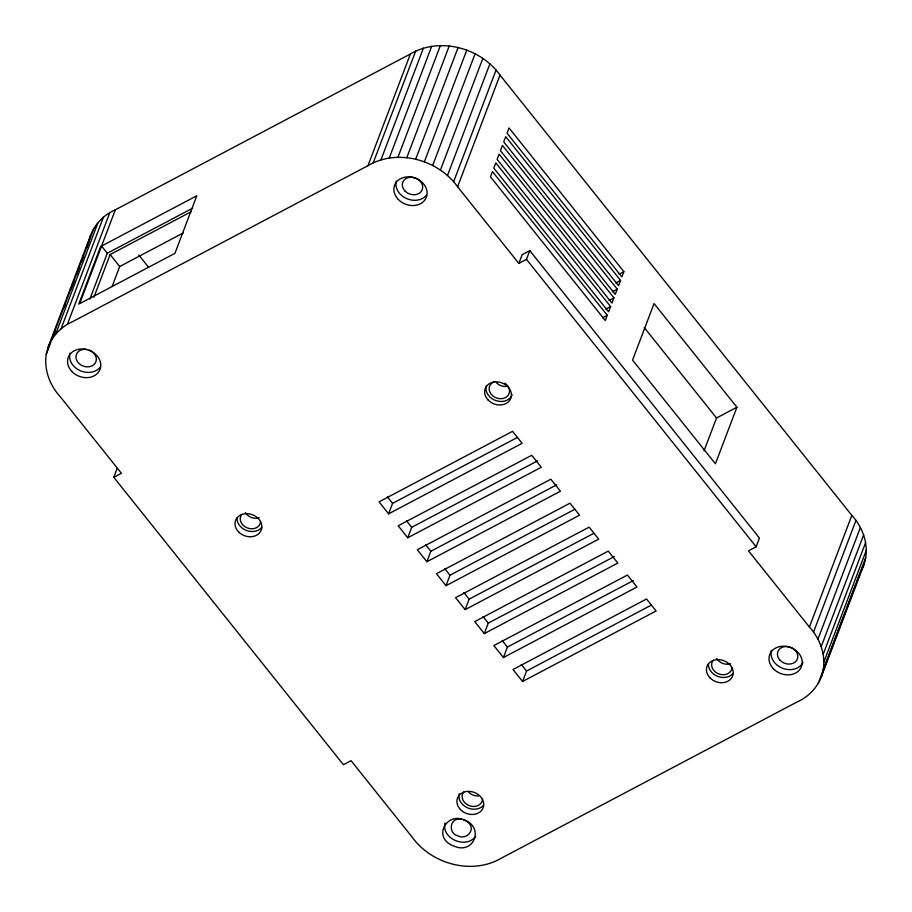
<?xml version="1.0" encoding="UTF-8"?>
<svg xmlns="http://www.w3.org/2000/svg" width="912" height="912" viewBox="0 0 912 912"><rect width="100%" height="100%" fill="white"/><g stroke="black" fill="none" stroke-linecap="round" stroke-linejoin="round"><path stroke-width="1.37" d="M46.273 354.289C43.833 369.622 49.818 385.366 60.181 396.629L121.421 473.282L113.783 477.318L343.436 764.735L351.074 760.699L411.985 836.92C431.319 864.143 472.279 875.452 501.6 858.01L796.666 702.194C807.872 697.361 817.118 688.081 821.416 676.601L863.835 564.916C869.934 547.793 863.903 528.367 851.819 515.371L500.015 75.08C480.681 47.857 439.721 36.548 410.4 53.99L115.334 209.806C104.128 214.639 94.882 223.919 90.584 235.399L48.165 347.084L46.273 354.289L50.81 342.319M821.416 676.601C827.515 659.479 821.473 640.042 809.4 627.057L748.49 550.837L756.139 546.801L759.457 538.069L529.792 250.652L522.154 254.687L518.837 263.408L457.596 186.766C438.25 159.543 397.29 148.234 367.969 165.676L72.914 321.491C61.697 326.325 52.463 335.593 48.165 347.084M444.976 823C441.18 838.96 466.613 849.471 475.688 836.144M88.692 242.603L90.584 235.399M51.3 340.324L93.731 228.65M53.842 334.339L55.358 330.361M63.943 307.754L65.459 303.764M71.011 289.138L74.556 279.836M76.574 274.512L79.093 267.866M81.111 262.542L83.642 255.896M86.674 247.927L88.19 243.937M55.632 334.18L98.051 222.494M61.047 328.776L103.466 217.09M67.442 324.216L109.862 212.53M78.74 304.141L100.616 246.559L196.81 195.761L174.933 253.342L79.686 303.639L115.334 209.806M89.9 299.045L107.308 253.24L192.523 208.244M93.936 297.164L110.124 254.539L191.144 211.755M112.108 286.493L119.689 266.521L183.266 232.948M113.783 477.318L117.089 468.586M367.969 165.676L410.4 53.99M373.259 162.724L415.69 51.038M380.977 159.828L423.407 48.142M389.264 158.004L431.684 46.318M397.928 157.286L440.348 45.6M406.786 157.696L449.217 46.01M415.667 159.212L458.086 47.538M424.354 161.823L466.773 50.137M432.664 165.46L475.095 53.774M440.439 170.042L482.858 58.357M447.484 175.48L489.915 63.794M453.674 181.636L496.094 69.95M457.596 186.766L500.015 75.08M388.603 513.832L522.143 443.312L512.578 431.33L379.039 501.851L388.603 513.832L392.582 503.356L517.309 437.498M407.744 537.784L541.283 467.263L531.719 455.282L398.179 525.802L407.744 537.784L411.722 527.307L537.704 460.788M518.837 263.408L526.475 259.373L529.792 250.652M426.884 561.735L560.424 491.215L550.848 479.233L417.308 549.754L426.884 561.735L430.863 551.258L556.844 484.739M446.014 585.686L579.565 515.166L569.989 503.185L436.449 573.705L446.014 585.686L449.992 575.221L574.72 509.352M465.154 609.638L598.694 539.117L589.129 527.136L455.59 597.668L465.154 609.638L469.133 599.173L593.86 533.303M484.295 633.589L617.834 563.069L608.27 551.099L474.73 621.619L484.295 633.589L488.273 623.124L614.255 556.594M607.301 315.301L605.306 320.534L490.474 176.825L492.469 171.593L607.301 315.301L602.501 317.832M610.607 306.58L608.623 311.813L493.791 168.104L495.786 162.872L610.607 306.58L605.819 309.111M613.924 297.848L611.941 303.092L497.108 159.372L499.092 154.139L613.924 297.848L609.125 300.39M617.242 289.127L615.247 294.359L500.426 150.651L502.409 145.418L617.242 289.127L612.442 291.658M620.559 280.406L618.564 285.638L503.732 141.93L505.727 136.686L620.559 280.406L615.76 282.937M623.865 271.673L621.881 276.917L507.049 133.198L509.044 127.965L623.865 271.673L619.077 274.204M503.435 657.541L636.975 587.02L627.41 575.05L493.859 645.571L503.435 657.541L507.414 647.075L633.395 580.545M522.576 681.492L656.116 610.972L646.54 599.002L513 669.522L522.576 681.492L526.555 671.027L651.271 605.158M704.03 450.881L716.524 417.992L736.907 407.231L654.052 303.548L632.563 360.115L715.418 463.798L736.907 407.231M809.4 627.057L851.819 515.371M813.561 632.05L855.98 520.364M817.973 639.152L860.404 527.467M821.21 646.597L863.641 534.911M823.205 654.223L865.636 542.549M823.912 661.884L866.332 550.198M823.308 669.397L865.727 557.711M818.269 683.35L845.549 611.553M846.553 608.897L855.65 584.968M856.653 582.312L860.187 572.998M861.224 570.547L863.835 564.916M461.518 819.272C450.175 816.479 447.199 833.283 458.018 835.894C466.135 840.374 476.132 829.795 468.586 822.898M463.592 819.82C484.751 826.283 474.377 855.091 454.096 846.154C430.179 837.535 448.693 808.009 468.004 822.202M644.248 327.545L716.524 417.992M526.475 259.373L756.139 546.801M387.361 496.823L392.582 503.356M406.501 520.775L411.722 527.307M425.642 544.726L430.863 551.258M444.782 568.689L449.992 575.221M463.912 592.64L469.133 599.173M483.052 616.592L488.273 623.124M502.193 640.543L507.414 647.075M521.333 664.495L526.555 671.027M138.806 255.029L148.519 267.193M110.124 254.539L119.689 266.521M101.563 246.058L107.308 253.24M512.145 394.816A13.703 11.218 20.8 0 1 495.877 400.596A13.703 11.218 20.8 0 1 486.256 385.958M504.826 383.2A10.42 8.527 20.8 0 1 506.867 396.663A10.42 8.527 20.8 0 1 491.26 394.315A10.42 8.527 20.8 0 1 494.635 381.661M506.206 386.471A10.42 8.527 20.8 0 1 496.47 382.744M483.622 805.125A13.703 11.218 20.8 0 1 467.183 807.69A13.703 11.218 20.8 0 1 459.215 793.714M259.111 517.777A10.42 8.527 20.8 0 1 245.351 512.51M426.531 195.202A16.975 13.908 20.8 0 1 406.148 198.383A16.975 13.908 20.8 0 1 396.275 181.055M731.994 667.47A10.42 8.527 20.8 0 1 718.747 673.9A10.42 8.527 20.8 0 1 713.207 660.277M730.501 663.731A10.42 8.527 20.8 0 1 716.741 658.453M802.993 662.477A16.975 13.908 20.8 0 1 782.633 668.291A16.975 13.908 20.8 0 1 771.392 650.381M100.183 367.319A16.975 13.908 20.8 0 1 79.8 370.489A16.975 13.908 20.8 0 1 69.928 353.172M89.216 350.128A10.42 8.527 20.8 0 1 93.674 364.834A10.42 8.527 20.8 0 1 76.733 360.354A10.42 8.527 20.8 0 1 86.594 349.433M733.123 673.375A13.703 11.218 20.8 0 1 717.778 676.408A13.703 11.218 20.8 0 1 708.407 663.913M482.494 799.22A10.42 8.527 20.8 0 1 469.247 805.649A10.42 8.527 20.8 0 1 463.706 792.026M478.492 795.971A10.42 8.527 20.8 0 1 468.768 792.254M261.733 527.421A13.703 11.218 20.8 0 1 246.388 530.453A13.703 11.218 20.8 0 1 237.017 517.959M260.604 521.516A10.42 8.527 20.8 0 1 247.357 527.945A10.42 8.527 20.8 0 1 241.817 514.322M488.137 400.037A13.703 11.218 20.8 0 0 510.811 398.316A13.703 11.218 20.8 0 0 495.113 381.9A13.703 11.218 20.8 0 0 488.137 400.037M404.996 191.007A10.42 8.527 20.8 0 0 422.233 189.696A10.42 8.527 20.8 0 0 410.297 177.224A10.42 8.527 20.8 0 0 404.996 191.007M238.545 531.844A13.703 11.218 20.8 0 0 261.22 530.123A13.703 11.218 20.8 0 0 245.522 513.695A13.703 11.218 20.8 0 0 238.545 531.844M460.435 809.537A13.703 11.218 20.8 0 0 483.109 807.815A13.703 11.218 20.8 0 0 467.411 791.399A13.703 11.218 20.8 0 0 460.435 809.537M780.113 660.334A10.42 8.527 20.8 0 0 797.35 659.023A10.42 8.527 20.8 0 0 785.414 646.54A10.42 8.527 20.8 0 0 780.113 660.334M71.911 371.537A16.975 13.908 20.8 0 0 100.024 369.394A16.975 13.908 20.8 0 0 80.564 349.045A16.975 13.908 20.8 0 0 71.911 371.537M398.27 199.42A16.975 13.908 20.8 0 0 426.371 197.288A16.975 13.908 20.8 0 0 406.912 176.928A16.975 13.908 20.8 0 0 398.27 199.42M773.387 668.747A16.975 13.908 20.8 0 0 801.488 666.615A16.975 13.908 20.8 0 0 782.029 646.255A16.975 13.908 20.8 0 0 773.387 668.747M709.935 677.787A13.703 11.218 20.8 0 0 732.61 676.066A13.703 11.218 20.8 0 0 716.912 659.65A13.703 11.218 20.8 0 0 709.935 677.787"/></g></svg>
